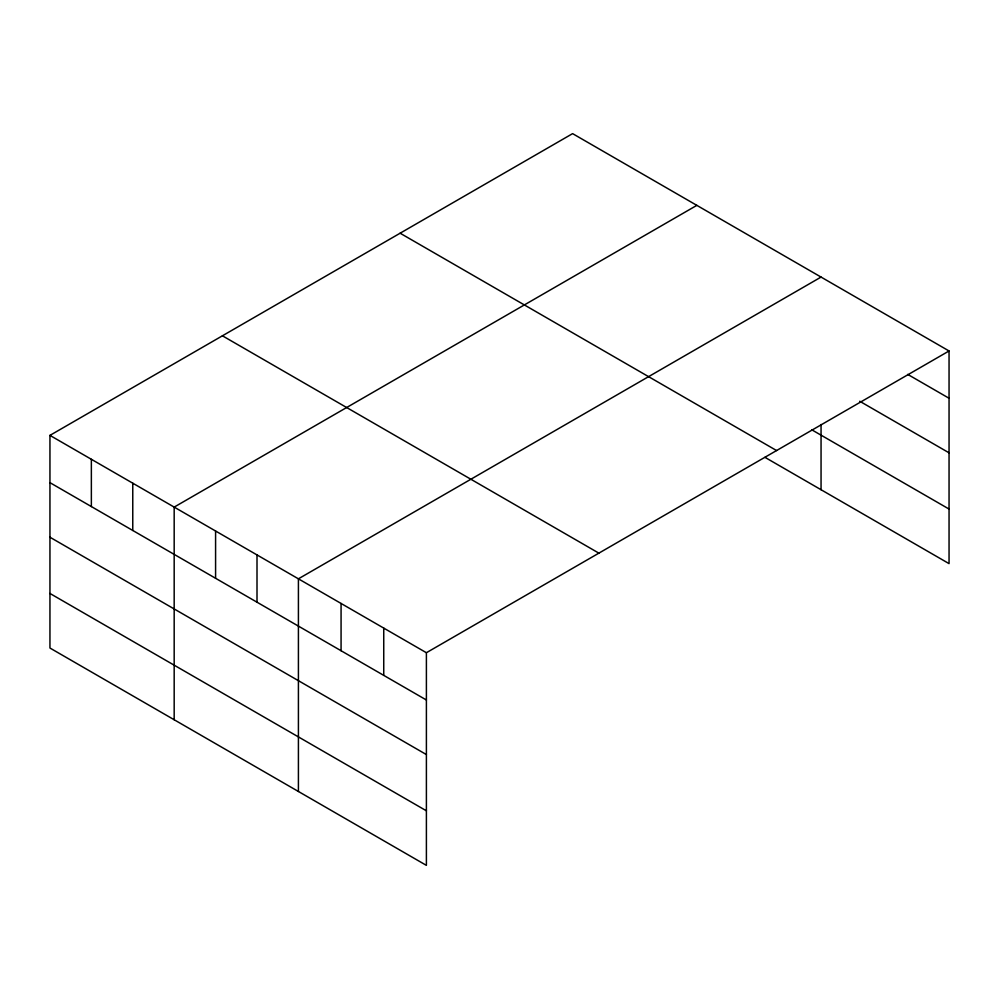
<?xml version="1.0" encoding="UTF-8"?>
<svg xmlns="http://www.w3.org/2000/svg" width="999" height="999" viewBox="0 0 999 999"><rect width="100%" height="100%" fill="white"/><g stroke="black" fill="none" stroke-linecap="round" stroke-linejoin="round"><path stroke-width="1.5" d="M949.05 350.974L426.398 652.722L426.398 865.371L49.95 648.026L49.95 435.377L572.602 133.629L949.05 350.974L949.05 563.623L764.947 457.33M696.827 205.357L174.176 507.105L174.176 719.755M821.053 277.073L298.414 578.821L298.414 791.47M907.716 374.388L949.05 398.251M859.727 401.248L949.05 452.822M811.7 429.757L949.05 509.053M400.124 233.204L776.573 450.549M222.427 335.801L598.876 553.146M49.95 435.377L426.398 652.722M49.95 482.654L426.398 699.999M49.95 537.225L426.398 754.57M49.95 593.456L426.398 810.801M821.053 424.513L821.053 489.722M383.741 628.084L383.741 675.361M341.071 603.458L341.071 650.736M257.005 554.92L257.005 602.197M215.584 531.006L215.584 578.284M132.767 483.191L132.767 530.469M91.359 459.278L91.359 506.568"/></g></svg>
